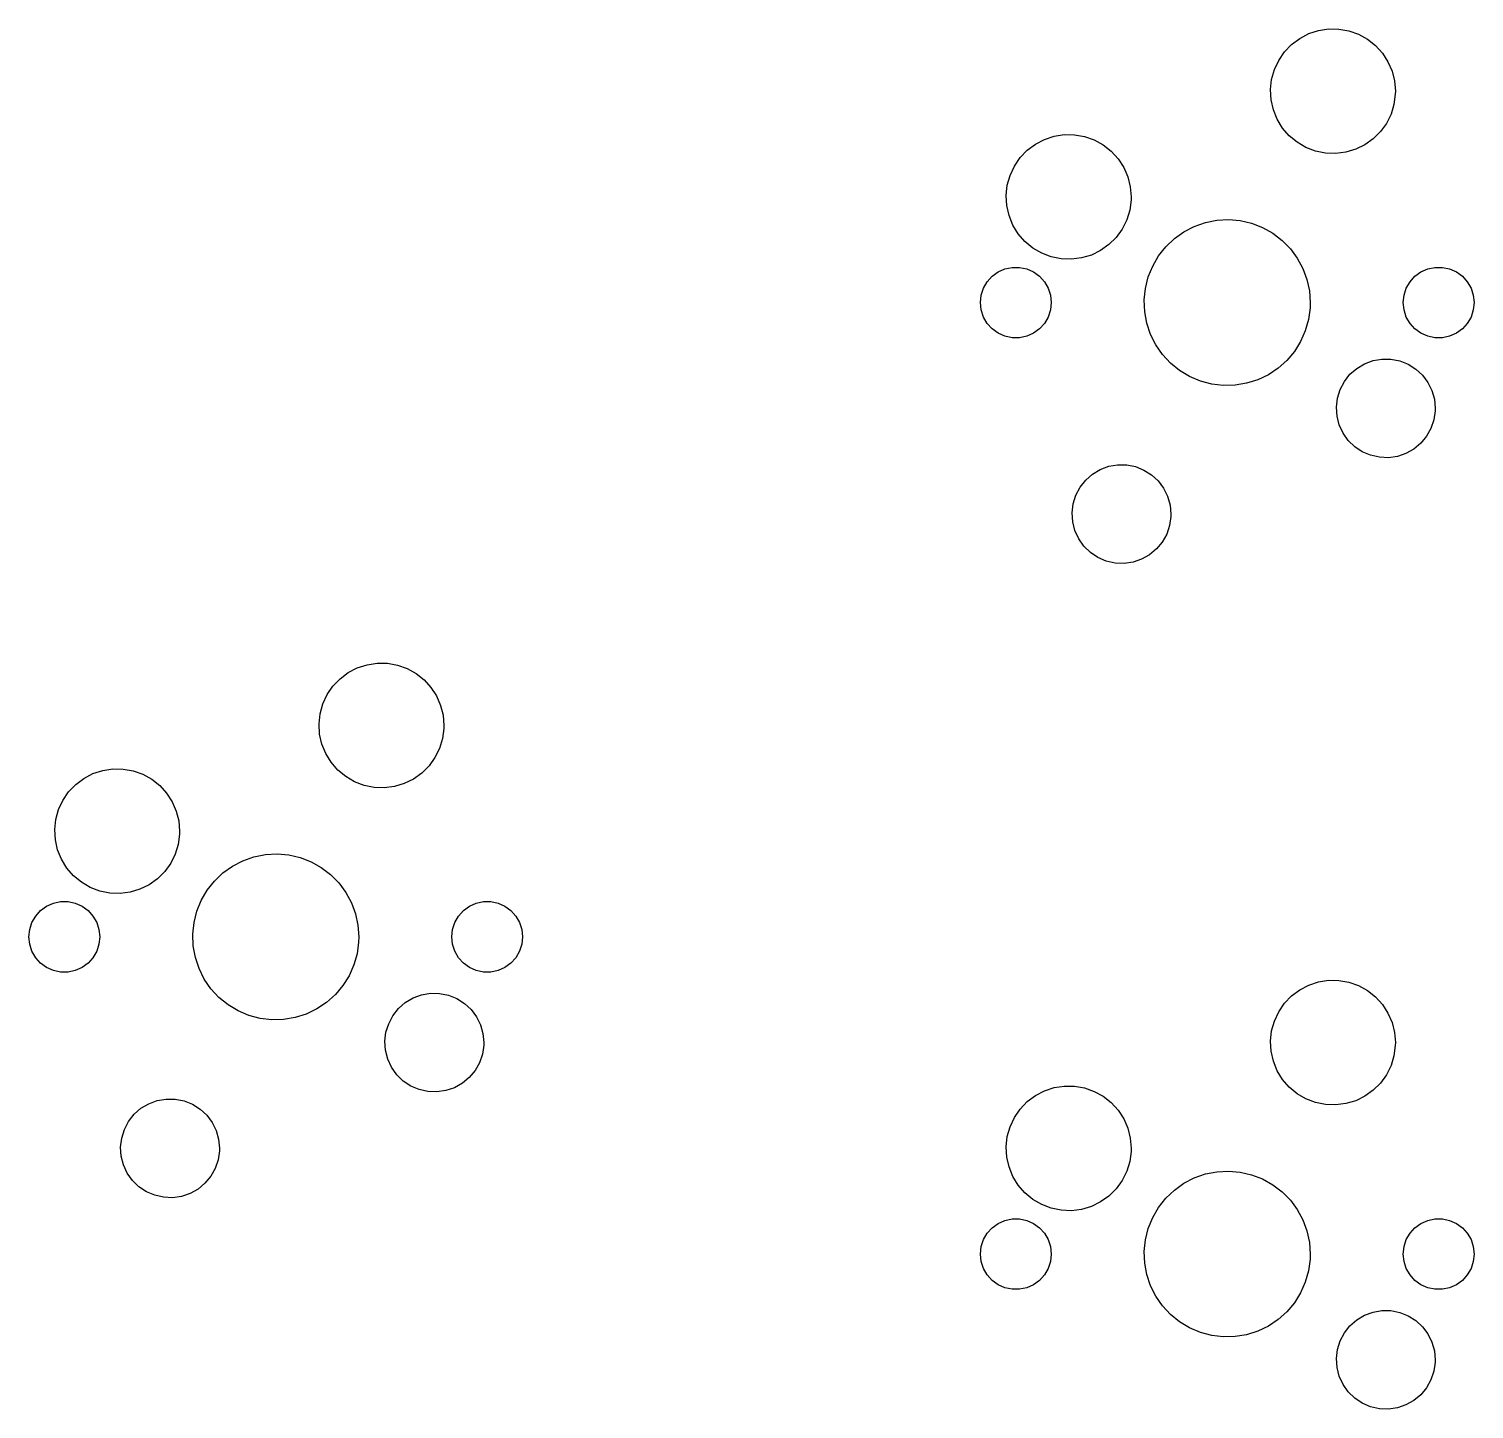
# Model space of a CAD drawing. Extents: x 3.34 to 9.76, y -5.25 to -1.36.
# Drawn here: x 5.367 to 6.734, y -3.947 to -2.641 of the extents above; entities that cross this region are included whole.
import ezdxf

# ---------------------------------------------------------------- set-up
doc = ezdxf.new("R2010")
doc.units = 0
doc.header["$MEASUREMENT"] = 0
doc.layers.add('BLACK', color=7, linetype='CONTINUOUS')

msp = doc.modelspace()

# ---------------------------------------------------------------- linework, layer by layer
at = {"layer": 'BLACK', "linetype": 'CONTINUOUS'}
for p, q in [((6.56079, -2.65584), (6.56853, -2.65003)), ((6.56853, -2.65003), (6.57712, -2.64556)), ((6.57712, -2.64556), (6.58631, -2.64255)), ((6.58631, -2.64255), (6.59588, -2.64109)), ((6.59588, -2.64109), (6.60556, -2.64121)), ((6.60556, -2.64121), (6.61509, -2.6429)), ((6.61509, -2.6429), (6.62421, -2.64613)), ((6.62421, -2.64613), (6.63268, -2.65081)), ((6.63268, -2.65081), (6.64028, -2.65681)), ((6.54865, -2.67083), (6.55411, -2.66284)), ((6.55411, -2.66284), (6.56079, -2.65584)), ((6.64028, -2.65681), (6.64679, -2.66397)), ((6.64679, -2.66397), (6.65205, -2.67209)), ((6.54458, -2.67961), (6.54865, -2.67083)), ((6.65205, -2.67209), (6.6559, -2.68097)), ((6.54096, -2.69856), (6.54199, -2.68893)), ((6.54199, -2.68893), (6.54458, -2.67961)), ((6.6559, -2.68097), (6.65826, -2.69035)), ((6.65826, -2.69035), (6.65906, -2.7)), ((6.54152, -2.70822), (6.54096, -2.69856)), ((6.65898, -2.70288), (6.65772, -2.71248)), ((6.65906, -2.7), (6.65898, -2.70288)), ((6.54365, -2.71766), (6.54152, -2.70822)), ((6.54729, -2.72663), (6.54365, -2.71766)), ((6.65772, -2.71248), (6.65491, -2.72174)), ((6.55234, -2.73488), (6.54729, -2.72663)), ((6.65062, -2.73042), (6.64497, -2.73827)), ((6.65491, -2.72174), (6.65062, -2.73042)), ((6.31853, -2.75003), (6.32712, -2.74556)), ((6.32712, -2.74556), (6.33631, -2.74255)), ((6.33631, -2.74255), (6.34588, -2.74109)), ((6.34588, -2.74109), (6.35556, -2.74121)), ((6.35556, -2.74121), (6.36509, -2.7429)), ((6.36509, -2.7429), (6.37421, -2.74613)), ((6.37421, -2.74613), (6.38268, -2.75081)), ((6.55868, -2.74219), (6.55234, -2.73488)), ((6.56613, -2.74838), (6.55868, -2.74219)), ((6.63812, -2.74511), (6.63024, -2.75073)), ((6.64497, -2.73827), (6.63812, -2.74511)), ((6.30411, -2.76284), (6.31079, -2.75584)), ((6.31079, -2.75584), (6.31853, -2.75003)), ((6.38268, -2.75081), (6.39028, -2.75681)), ((6.39028, -2.75681), (6.39679, -2.76397)), ((6.57448, -2.75326), (6.56613, -2.74838)), ((6.58352, -2.75671), (6.57448, -2.75326)), ((6.59301, -2.75864), (6.58352, -2.75671)), ((6.60268, -2.75899), (6.59301, -2.75864)), ((6.61228, -2.75776), (6.60268, -2.75899)), ((6.62155, -2.75498), (6.61228, -2.75776)), ((6.63024, -2.75073), (6.62155, -2.75498)), ((6.29458, -2.77961), (6.29865, -2.77083)), ((6.29865, -2.77083), (6.30411, -2.76284)), ((6.39679, -2.76397), (6.40205, -2.77209)), ((6.40205, -2.77209), (6.4059, -2.78097)), ((6.29199, -2.78893), (6.29458, -2.77961)), ((6.4059, -2.78097), (6.40826, -2.79035)), ((6.29096, -2.79856), (6.29199, -2.78893)), ((6.29152, -2.80822), (6.29096, -2.79856)), ((6.40826, -2.79035), (6.40906, -2.8)), ((6.40906, -2.8), (6.40898, -2.80288)), ((6.29365, -2.81766), (6.29152, -2.80822)), ((6.40772, -2.81248), (6.40491, -2.82174)), ((6.40898, -2.80288), (6.40772, -2.81248)), ((6.29729, -2.82663), (6.29365, -2.81766)), ((6.30234, -2.83488), (6.29729, -2.82663)), ((6.40491, -2.82174), (6.40062, -2.83042)), ((6.45898, -2.83307), (6.46882, -2.82796)), ((6.46882, -2.82796), (6.47929, -2.82428)), ((6.47929, -2.82428), (6.49016, -2.82212)), ((6.49016, -2.82212), (6.50123, -2.82151)), ((6.50123, -2.82151), (6.51228, -2.82247)), ((6.51228, -2.82247), (6.52308, -2.82497)), ((6.52308, -2.82497), (6.53342, -2.82897)), ((6.53342, -2.82897), (6.5431, -2.83439)), ((6.30868, -2.84219), (6.30234, -2.83488)), ((6.31613, -2.84838), (6.30868, -2.84219)), ((6.39497, -2.83827), (6.38812, -2.84511)), ((6.40062, -2.83042), (6.39497, -2.83827)), ((6.44194, -2.84717), (6.44996, -2.83951)), ((6.44996, -2.83951), (6.45898, -2.83307)), ((6.5431, -2.83439), (6.55191, -2.84112)), ((6.55191, -2.84112), (6.55969, -2.84902)), ((6.32448, -2.85326), (6.31613, -2.84838)), ((6.33352, -2.85671), (6.32448, -2.85326)), ((6.34301, -2.85864), (6.33352, -2.85671)), ((6.37155, -2.85498), (6.36228, -2.85776)), ((6.38024, -2.85073), (6.37155, -2.85498)), ((6.38812, -2.84511), (6.38024, -2.85073)), ((6.4295, -2.86546), (6.43507, -2.85588)), ((6.43507, -2.85588), (6.44194, -2.84717)), ((6.55969, -2.84902), (6.56628, -2.85794)), ((6.28325, -2.87099), (6.28965, -2.86814)), ((6.28965, -2.86814), (6.2965, -2.86668)), ((6.2965, -2.86668), (6.3035, -2.86668)), ((6.3035, -2.86668), (6.31035, -2.86814)), ((6.31035, -2.86814), (6.31675, -2.87099)), ((6.35268, -2.85899), (6.34301, -2.85864)), ((6.36228, -2.85776), (6.35268, -2.85899)), ((6.42534, -2.87574), (6.4295, -2.86546)), ((6.56628, -2.85794), (6.57155, -2.8677)), ((6.57155, -2.8677), (6.57538, -2.8781)), ((6.68325, -2.87099), (6.68965, -2.86814)), ((6.68965, -2.86814), (6.6965, -2.86668)), ((6.6965, -2.86668), (6.7035, -2.86668)), ((6.7035, -2.86668), (6.71035, -2.86814)), ((6.71035, -2.86814), (6.71675, -2.87099)), ((6.2694, -2.88637), (6.2729, -2.88031)), ((6.2729, -2.88031), (6.27758, -2.8751)), ((6.27758, -2.8751), (6.28325, -2.87099)), ((6.31675, -2.87099), (6.32242, -2.8751)), ((6.32242, -2.8751), (6.3271, -2.88031)), ((6.3271, -2.88031), (6.3306, -2.88637)), ((6.42267, -2.8865), (6.42534, -2.87574)), ((6.57538, -2.8781), (6.57772, -2.88894)), ((6.6694, -2.88637), (6.6729, -2.88031)), ((6.6729, -2.88031), (6.67758, -2.8751)), ((6.67758, -2.8751), (6.68325, -2.87099)), ((6.71675, -2.87099), (6.72242, -2.8751)), ((6.72242, -2.8751), (6.7271, -2.88031)), ((6.7271, -2.88031), (6.7306, -2.88637)), ((6.2665, -2.9), (6.26723, -2.89303)), ((6.26723, -2.89303), (6.2694, -2.88637)), ((6.3306, -2.88637), (6.33277, -2.89303)), ((6.33277, -2.89303), (6.3335, -2.9)), ((6.42154, -2.89753), (6.42267, -2.8865)), ((6.42197, -2.90861), (6.42154, -2.89753)), ((6.57772, -2.88894), (6.5785, -2.9)), ((6.6665, -2.9), (6.66723, -2.89303)), ((6.66723, -2.89303), (6.6694, -2.88637)), ((6.7306, -2.88637), (6.73277, -2.89303)), ((6.73277, -2.89303), (6.7335, -2.9)), ((6.26723, -2.90697), (6.2665, -2.9)), ((6.2694, -2.91363), (6.26723, -2.90697)), ((6.33277, -2.90697), (6.3306, -2.91363)), ((6.3335, -2.9), (6.33277, -2.90697)), ((6.42397, -2.91952), (6.42197, -2.90861)), ((6.57835, -2.90493), (6.57687, -2.91592)), ((6.5785, -2.9), (6.57835, -2.90493)), ((6.66723, -2.90697), (6.6665, -2.9)), ((6.6694, -2.91363), (6.66723, -2.90697)), ((6.73277, -2.90697), (6.7306, -2.91363)), ((6.7335, -2.9), (6.73277, -2.90697)), ((6.2729, -2.91969), (6.2694, -2.91363)), ((6.27758, -2.9249), (6.2729, -2.91969)), ((6.28325, -2.92901), (6.27758, -2.9249)), ((6.32242, -2.9249), (6.31675, -2.92901)), ((6.3271, -2.91969), (6.32242, -2.9249)), ((6.3306, -2.91363), (6.3271, -2.91969)), ((6.42748, -2.93004), (6.42397, -2.91952)), ((6.57687, -2.91592), (6.57386, -2.92659)), ((6.6729, -2.91969), (6.6694, -2.91363)), ((6.67758, -2.9249), (6.6729, -2.91969)), ((6.68325, -2.92901), (6.67758, -2.9249)), ((6.72242, -2.9249), (6.71675, -2.92901)), ((6.7271, -2.91969), (6.72242, -2.9249)), ((6.7306, -2.91363), (6.7271, -2.91969)), ((6.28965, -2.93186), (6.28325, -2.92901)), ((6.2965, -2.93332), (6.28965, -2.93186)), ((6.3035, -2.93332), (6.2965, -2.93332)), ((6.31035, -2.93186), (6.3035, -2.93332)), ((6.31675, -2.92901), (6.31035, -2.93186)), ((6.43243, -2.93996), (6.42748, -2.93004)), ((6.56938, -2.93673), (6.56351, -2.94614)), ((6.57386, -2.92659), (6.56938, -2.93673)), ((6.68965, -2.93186), (6.68325, -2.92901)), ((6.6965, -2.93332), (6.68965, -2.93186)), ((6.7035, -2.93332), (6.6965, -2.93332)), ((6.71035, -2.93186), (6.7035, -2.93332)), ((6.71675, -2.92901), (6.71035, -2.93186)), ((6.43874, -2.94908), (6.43243, -2.93996)), ((6.44626, -2.95722), (6.43874, -2.94908)), ((6.56351, -2.94614), (6.55637, -2.95463)), ((6.45486, -2.96422), (6.44626, -2.95722)), ((6.46436, -2.96994), (6.45486, -2.96422)), ((6.54811, -2.96203), (6.53889, -2.96819)), ((6.55637, -2.95463), (6.54811, -2.96203)), ((6.61609, -2.96782), (6.62252, -2.96218)), ((6.62252, -2.96218), (6.62987, -2.9578)), ((6.62987, -2.9578), (6.6379, -2.95484)), ((6.6379, -2.95484), (6.64633, -2.95339)), ((6.64633, -2.95339), (6.65489, -2.95351)), ((6.65489, -2.95351), (6.66328, -2.95518)), ((6.66328, -2.95518), (6.67122, -2.95835)), ((6.67122, -2.95835), (6.67846, -2.96291)), ((6.67846, -2.96291), (6.68474, -2.96872)), ((6.47457, -2.97427), (6.46436, -2.96994)), ((6.48529, -2.97711), (6.47457, -2.97427)), ((6.4963, -2.97841), (6.48529, -2.97711)), ((6.50739, -2.97815), (6.4963, -2.97841)), ((6.51833, -2.97633), (6.50739, -2.97815)), ((6.5289, -2.97299), (6.51833, -2.97633)), ((6.53889, -2.96819), (6.5289, -2.97299)), ((6.60681, -2.98211), (6.61079, -2.97454)), ((6.61079, -2.97454), (6.61609, -2.96782)), ((6.68474, -2.96872), (6.68986, -2.97557)), ((6.68986, -2.97557), (6.69364, -2.98325)), ((6.60327, -2.99878), (6.60427, -2.99028)), ((6.60427, -2.99028), (6.60681, -2.98211)), ((6.69364, -2.98325), (6.69597, -2.99148)), ((6.69597, -2.99148), (6.69675, -3)), ((6.60383, -3.00731), (6.60327, -2.99878)), ((6.60593, -3.01561), (6.60383, -3.00731)), ((6.69669, -3.00245), (6.69546, -3.01091)), ((6.69675, -3), (6.69669, -3.00245)), ((6.60951, -3.02338), (6.60593, -3.01561)), ((6.69271, -3.01901), (6.68853, -3.02648)), ((6.69546, -3.01091), (6.69271, -3.01901)), ((6.61445, -3.03036), (6.60951, -3.02338)), ((6.62058, -3.03633), (6.61445, -3.03036)), ((6.68306, -3.03306), (6.67648, -3.03853)), ((6.68853, -3.02648), (6.68306, -3.03306)), ((6.62769, -3.04108), (6.62058, -3.03633)), ((6.63555, -3.04446), (6.62769, -3.04108)), ((6.6439, -3.04635), (6.63555, -3.04446)), ((6.65245, -3.04669), (6.6439, -3.04635)), ((6.66091, -3.04546), (6.65245, -3.04669)), ((6.66901, -3.04271), (6.66091, -3.04546)), ((6.67648, -3.03853), (6.66901, -3.04271)), ((6.37252, -3.06218), (6.37987, -3.0578)), ((6.37987, -3.0578), (6.3879, -3.05484)), ((6.3879, -3.05484), (6.39633, -3.05339)), ((6.39633, -3.05339), (6.40489, -3.05351)), ((6.40489, -3.05351), (6.41328, -3.05518)), ((6.41328, -3.05518), (6.42122, -3.05835)), ((6.42122, -3.05835), (6.42846, -3.06291)), ((6.35681, -3.08211), (6.36079, -3.07454)), ((6.36079, -3.07454), (6.36609, -3.06782)), ((6.36609, -3.06782), (6.37252, -3.06218)), ((6.42846, -3.06291), (6.43474, -3.06872)), ((6.43474, -3.06872), (6.43986, -3.07557)), ((6.43986, -3.07557), (6.44364, -3.08325)), ((6.35427, -3.09028), (6.35681, -3.08211)), ((6.44364, -3.08325), (6.44597, -3.09148)), ((6.35327, -3.09878), (6.35427, -3.09028)), ((6.35383, -3.10731), (6.35327, -3.09878)), ((6.44669, -3.10245), (6.44546, -3.11091)), ((6.44597, -3.09148), (6.44675, -3.1)), ((6.44675, -3.1), (6.44669, -3.10245)), ((6.35593, -3.11561), (6.35383, -3.10731)), ((6.35951, -3.12337), (6.35593, -3.11561)), ((6.44546, -3.11091), (6.44271, -3.11901)), ((6.36445, -3.13036), (6.35951, -3.12337)), ((6.37058, -3.13633), (6.36445, -3.13036)), ((6.43853, -3.12648), (6.43306, -3.13306)), ((6.44271, -3.11901), (6.43853, -3.12648)), ((6.37769, -3.14108), (6.37058, -3.13633)), ((6.38555, -3.14446), (6.37769, -3.14108)), ((6.41901, -3.14271), (6.41091, -3.14546)), ((6.42648, -3.13853), (6.41901, -3.14271)), ((6.43306, -3.13306), (6.42648, -3.13853)), ((6.3939, -3.14635), (6.38555, -3.14446)), ((6.40245, -3.14669), (6.3939, -3.14635)), ((6.41091, -3.14546), (6.40245, -3.14669)), ((5.66079, -3.25584), (5.66853, -3.25003)), ((5.66853, -3.25003), (5.67712, -3.24556)), ((5.67712, -3.24556), (5.68631, -3.24255)), ((5.68631, -3.24255), (5.69588, -3.24109)), ((5.69588, -3.24109), (5.70556, -3.24121)), ((5.70556, -3.24121), (5.71509, -3.2429)), ((5.71509, -3.2429), (5.72421, -3.24613)), ((5.72421, -3.24613), (5.73268, -3.25081)), ((5.73268, -3.25081), (5.74028, -3.25681)), ((5.64865, -3.27083), (5.65411, -3.26284)), ((5.65411, -3.26284), (5.66079, -3.25584)), ((5.74028, -3.25681), (5.74679, -3.26397)), ((5.74679, -3.26397), (5.75205, -3.27209)), ((5.64199, -3.28893), (5.64458, -3.27961)), ((5.64458, -3.27961), (5.64865, -3.27083)), ((5.75205, -3.27209), (5.7559, -3.28097)), ((5.64096, -3.29856), (5.64199, -3.28893)), ((5.7559, -3.28097), (5.75826, -3.29035)), ((5.75826, -3.29035), (5.75906, -3.3)), ((5.64152, -3.30822), (5.64096, -3.29856)), ((5.75898, -3.30288), (5.75772, -3.31248)), ((5.75906, -3.3), (5.75898, -3.30288)), ((5.64365, -3.31766), (5.64152, -3.30822)), ((5.64729, -3.32663), (5.64365, -3.31766)), ((5.75491, -3.32174), (5.75062, -3.33042)), ((5.75772, -3.31248), (5.75491, -3.32174)), ((5.65234, -3.33488), (5.64729, -3.32663)), ((5.65868, -3.34219), (5.65234, -3.33488)), ((5.75062, -3.33042), (5.74497, -3.33827)), ((5.41853, -3.35003), (5.42712, -3.34556)), ((5.42712, -3.34556), (5.43631, -3.34255)), ((5.43631, -3.34255), (5.44588, -3.34109)), ((5.44588, -3.34109), (5.45556, -3.34121)), ((5.45556, -3.34121), (5.46509, -3.3429)), ((5.46509, -3.3429), (5.47421, -3.34613)), ((5.47421, -3.34613), (5.48268, -3.35081)), ((5.66613, -3.34838), (5.65868, -3.34219)), ((5.67448, -3.35326), (5.66613, -3.34838)), ((5.73812, -3.34511), (5.73024, -3.35073)), ((5.74497, -3.33827), (5.73812, -3.34511)), ((5.40411, -3.36284), (5.41079, -3.35584)), ((5.41079, -3.35584), (5.41853, -3.35003)), ((5.48268, -3.35081), (5.49028, -3.35681)), ((5.49028, -3.35681), (5.49679, -3.36397)), ((5.68352, -3.35671), (5.67448, -3.35326)), ((5.69301, -3.35864), (5.68352, -3.35671)), ((5.70268, -3.35899), (5.69301, -3.35864)), ((5.71228, -3.35776), (5.70268, -3.35899)), ((5.72155, -3.35498), (5.71228, -3.35776)), ((5.73024, -3.35073), (5.72155, -3.35498)), ((5.39458, -3.37961), (5.39865, -3.37083)), ((5.39865, -3.37083), (5.40411, -3.36284)), ((5.49679, -3.36397), (5.50205, -3.37209)), ((5.50205, -3.37209), (5.5059, -3.38097)), ((5.39096, -3.39856), (5.39199, -3.38893)), ((5.39199, -3.38893), (5.39458, -3.37961)), ((5.5059, -3.38097), (5.50826, -3.39035)), ((5.39152, -3.40822), (5.39096, -3.39856)), ((5.50898, -3.40288), (5.50772, -3.41248)), ((5.50826, -3.39035), (5.50906, -3.4)), ((5.50906, -3.4), (5.50898, -3.40288)), ((5.39365, -3.41766), (5.39152, -3.40822)), ((5.50772, -3.41248), (5.50491, -3.42174)), ((5.39729, -3.42663), (5.39365, -3.41766)), ((5.40234, -3.43488), (5.39729, -3.42663)), ((5.50062, -3.43042), (5.49497, -3.43827)), ((5.50491, -3.42174), (5.50062, -3.43042)), ((5.55898, -3.43307), (5.56882, -3.42796)), ((5.56882, -3.42796), (5.57929, -3.42428)), ((5.57929, -3.42428), (5.59016, -3.42212)), ((5.59016, -3.42212), (5.60123, -3.42151)), ((5.60123, -3.42151), (5.61228, -3.42247)), ((5.61228, -3.42247), (5.62308, -3.42497)), ((5.62308, -3.42497), (5.63342, -3.42897)), ((5.63342, -3.42897), (5.6431, -3.43439)), ((5.40868, -3.44219), (5.40234, -3.43488)), ((5.41613, -3.44838), (5.40868, -3.44219)), ((5.49497, -3.43827), (5.48812, -3.44511)), ((5.54194, -3.44717), (5.54996, -3.43951)), ((5.54996, -3.43951), (5.55898, -3.43307)), ((5.6431, -3.43439), (5.65191, -3.44112)), ((5.65191, -3.44112), (5.65969, -3.44902)), ((5.42448, -3.45326), (5.41613, -3.44838)), ((5.43352, -3.45671), (5.42448, -3.45326)), ((5.44301, -3.45864), (5.43352, -3.45671)), ((5.46228, -3.45776), (5.45268, -3.45899)), ((5.47155, -3.45498), (5.46228, -3.45776)), ((5.48024, -3.45073), (5.47155, -3.45498)), ((5.48812, -3.44511), (5.48024, -3.45073)), ((5.5295, -3.46546), (5.53507, -3.45588)), ((5.53507, -3.45588), (5.54194, -3.44717)), ((5.65969, -3.44902), (5.66628, -3.45794)), ((5.66628, -3.45794), (5.67155, -3.4677)), ((5.37758, -3.4751), (5.38325, -3.47099)), ((5.38325, -3.47099), (5.38965, -3.46814)), ((5.38965, -3.46814), (5.3965, -3.46668)), ((5.3965, -3.46668), (5.4035, -3.46668)), ((5.4035, -3.46668), (5.41035, -3.46814)), ((5.41035, -3.46814), (5.41675, -3.47099)), ((5.41675, -3.47099), (5.42242, -3.4751)), ((5.45268, -3.45899), (5.44301, -3.45864)), ((5.52534, -3.47574), (5.5295, -3.46546)), ((5.67155, -3.4677), (5.67538, -3.4781)), ((5.77758, -3.4751), (5.78325, -3.47099)), ((5.78325, -3.47099), (5.78965, -3.46814)), ((5.78965, -3.46814), (5.7965, -3.46668)), ((5.7965, -3.46668), (5.8035, -3.46668)), ((5.8035, -3.46668), (5.81035, -3.46814)), ((5.81035, -3.46814), (5.81675, -3.47099)), ((5.81675, -3.47099), (5.82242, -3.4751)), ((5.3694, -3.48637), (5.3729, -3.48031)), ((5.3729, -3.48031), (5.37758, -3.4751)), ((5.42242, -3.4751), (5.4271, -3.48031)), ((5.4271, -3.48031), (5.4306, -3.48637)), ((5.52267, -3.4865), (5.52534, -3.47574)), ((5.67538, -3.4781), (5.67772, -3.48894)), ((5.7694, -3.48637), (5.7729, -3.48031)), ((5.7729, -3.48031), (5.77758, -3.4751)), ((5.82242, -3.4751), (5.8271, -3.48031)), ((5.8271, -3.48031), (5.8306, -3.48637)), ((5.3665, -3.5), (5.36723, -3.49303)), ((5.36723, -3.49303), (5.3694, -3.48637)), ((5.4306, -3.48637), (5.43277, -3.49303)), ((5.43277, -3.49303), (5.4335, -3.5)), ((5.52154, -3.49753), (5.52267, -3.4865)), ((5.52197, -3.50861), (5.52154, -3.49753)), ((5.67772, -3.48894), (5.6785, -3.5)), ((5.7665, -3.5), (5.76723, -3.49303)), ((5.76723, -3.49303), (5.7694, -3.48637)), ((5.8306, -3.48637), (5.83277, -3.49303)), ((5.83277, -3.49303), (5.8335, -3.5)), ((5.36723, -3.50697), (5.3665, -3.5)), ((5.3694, -3.51363), (5.36723, -3.50697)), ((5.43277, -3.50697), (5.4306, -3.51363)), ((5.4335, -3.5), (5.43277, -3.50697)), ((5.52397, -3.51952), (5.52197, -3.50861)), ((5.67835, -3.50493), (5.67687, -3.51592)), ((5.6785, -3.5), (5.67835, -3.50493)), ((5.76723, -3.50697), (5.7665, -3.5)), ((5.7694, -3.51363), (5.76723, -3.50697)), ((5.83277, -3.50697), (5.8306, -3.51363)), ((5.8335, -3.5), (5.83277, -3.50697)), ((5.3729, -3.51969), (5.3694, -3.51363)), ((5.37758, -3.5249), (5.3729, -3.51969)), ((5.38325, -3.52901), (5.37758, -3.5249)), ((5.42242, -3.5249), (5.41675, -3.52901)), ((5.4271, -3.51969), (5.42242, -3.5249)), ((5.4306, -3.51363), (5.4271, -3.51969)), ((5.52748, -3.53004), (5.52397, -3.51952)), ((5.67386, -3.52659), (5.66938, -3.53673)), ((5.67687, -3.51592), (5.67386, -3.52659)), ((5.7729, -3.51969), (5.7694, -3.51363)), ((5.77758, -3.5249), (5.7729, -3.51969)), ((5.78325, -3.52901), (5.77758, -3.5249)), ((5.82242, -3.5249), (5.81675, -3.52901)), ((5.8271, -3.51969), (5.82242, -3.5249)), ((5.8306, -3.51363), (5.8271, -3.51969)), ((5.38965, -3.53186), (5.38325, -3.52901)), ((5.3965, -3.53332), (5.38965, -3.53186)), ((5.4035, -3.53332), (5.3965, -3.53332)), ((5.41035, -3.53186), (5.4035, -3.53332)), ((5.41675, -3.52901), (5.41035, -3.53186)), ((5.53243, -3.53996), (5.52748, -3.53004)), ((5.53874, -3.54908), (5.53243, -3.53996)), ((5.66938, -3.53673), (5.66351, -3.54614)), ((5.78965, -3.53186), (5.78325, -3.52901)), ((5.7965, -3.53332), (5.78965, -3.53186)), ((5.8035, -3.53332), (5.7965, -3.53332)), ((5.81035, -3.53186), (5.8035, -3.53332)), ((5.81675, -3.52901), (5.81035, -3.53186)), ((5.54626, -3.55722), (5.53874, -3.54908)), ((5.66351, -3.54614), (5.65637, -3.55463)), ((5.7379, -3.55484), (5.74633, -3.55339)), ((5.74633, -3.55339), (5.75489, -3.55351)), ((5.75489, -3.55351), (5.76328, -3.55518)), ((6.56079, -3.55584), (6.56853, -3.55003)), ((6.56853, -3.55003), (6.57712, -3.54556)), ((6.57712, -3.54556), (6.58631, -3.54255)), ((6.58631, -3.54255), (6.59588, -3.54109)), ((6.59588, -3.54109), (6.60556, -3.54121)), ((6.60556, -3.54121), (6.61509, -3.5429)), ((6.61509, -3.5429), (6.62421, -3.54613)), ((6.62421, -3.54613), (6.63268, -3.55081)), ((6.63268, -3.55081), (6.64028, -3.55681)), ((5.55486, -3.56422), (5.54626, -3.55722)), ((5.56436, -3.56994), (5.55486, -3.56422)), ((5.64811, -3.56203), (5.63889, -3.56819)), ((5.65637, -3.55463), (5.64811, -3.56203)), ((5.71079, -3.57454), (5.71609, -3.56782)), ((5.71609, -3.56782), (5.72252, -3.56218)), ((5.72252, -3.56218), (5.72987, -3.5578)), ((5.72987, -3.5578), (5.7379, -3.55484)), ((5.76328, -3.55518), (5.77122, -3.55835)), ((5.77122, -3.55835), (5.77846, -3.56291)), ((5.77846, -3.56291), (5.78474, -3.56872)), ((6.54865, -3.57083), (6.55411, -3.56284)), ((6.55411, -3.56284), (6.56079, -3.55584)), ((6.64028, -3.55681), (6.64679, -3.56397)), ((6.64679, -3.56397), (6.65205, -3.57209)), ((5.57457, -3.57427), (5.56436, -3.56994)), ((5.58529, -3.57711), (5.57457, -3.57427)), ((5.5963, -3.57841), (5.58529, -3.57711)), ((5.60739, -3.57815), (5.5963, -3.57841)), ((5.61833, -3.57633), (5.60739, -3.57815)), ((5.6289, -3.57299), (5.61833, -3.57633)), ((5.63889, -3.56819), (5.6289, -3.57299)), ((5.70681, -3.58211), (5.71079, -3.57454)), ((5.78474, -3.56872), (5.78986, -3.57557)), ((5.78986, -3.57557), (5.79364, -3.58325)), ((6.54199, -3.58893), (6.54458, -3.57961)), ((6.54458, -3.57961), (6.54865, -3.57083)), ((6.65205, -3.57209), (6.6559, -3.58097)), ((6.6559, -3.58097), (6.65826, -3.59035)), ((5.70327, -3.59878), (5.70427, -3.59028)), ((5.70427, -3.59028), (5.70681, -3.58211)), ((5.79364, -3.58325), (5.79597, -3.59148)), ((5.79597, -3.59148), (5.79675, -3.6)), ((6.54096, -3.59856), (6.54199, -3.58893)), ((6.65826, -3.59035), (6.65906, -3.6)), ((5.70383, -3.60731), (5.70327, -3.59878)), ((5.70593, -3.61561), (5.70383, -3.60731)), ((5.79669, -3.60245), (5.79546, -3.61091)), ((5.79675, -3.6), (5.79669, -3.60245)), ((6.54152, -3.60822), (6.54096, -3.59856)), ((6.54365, -3.61766), (6.54152, -3.60822)), ((6.65898, -3.60288), (6.65772, -3.61248)), ((6.65906, -3.6), (6.65898, -3.60288)), ((5.70951, -3.62337), (5.70593, -3.61561)), ((5.79271, -3.61901), (5.78853, -3.62648)), ((5.79546, -3.61091), (5.79271, -3.61901)), ((6.54729, -3.62663), (6.54365, -3.61766)), ((6.65491, -3.62174), (6.65062, -3.63042)), ((6.65772, -3.61248), (6.65491, -3.62174)), ((5.71445, -3.63036), (5.70951, -3.62337)), ((5.72058, -3.63633), (5.71445, -3.63036)), ((5.78306, -3.63306), (5.77648, -3.63853)), ((5.78853, -3.62648), (5.78306, -3.63306)), ((6.55234, -3.63488), (6.54729, -3.62663)), ((6.55868, -3.64219), (6.55234, -3.63488)), ((6.65062, -3.63042), (6.64497, -3.63827)), ((5.72769, -3.64108), (5.72058, -3.63633)), ((5.73555, -3.64446), (5.72769, -3.64108)), ((5.7439, -3.64635), (5.73555, -3.64446)), ((5.75245, -3.64669), (5.7439, -3.64635)), ((5.76091, -3.64546), (5.75245, -3.64669)), ((5.76901, -3.64271), (5.76091, -3.64546)), ((5.77648, -3.63853), (5.76901, -3.64271)), ((6.31853, -3.65003), (6.32712, -3.64556)), ((6.32712, -3.64556), (6.33631, -3.64255)), ((6.33631, -3.64255), (6.34588, -3.64109)), ((6.34588, -3.64109), (6.35556, -3.64121)), ((6.35556, -3.64121), (6.36509, -3.6429)), ((6.36509, -3.6429), (6.37421, -3.64613)), ((6.37421, -3.64613), (6.38268, -3.65081)), ((6.56613, -3.64838), (6.55868, -3.64219)), ((6.57448, -3.65326), (6.56613, -3.64838)), ((6.63812, -3.64511), (6.63024, -3.65073)), ((6.64497, -3.63827), (6.63812, -3.64511)), ((5.46609, -3.66782), (5.47252, -3.66218)), ((5.47252, -3.66218), (5.47987, -3.6578)), ((5.47987, -3.6578), (5.4879, -3.65484)), ((5.4879, -3.65484), (5.49633, -3.65339)), ((5.49633, -3.65339), (5.50489, -3.65351)), ((5.50489, -3.65351), (5.51328, -3.65518)), ((5.51328, -3.65518), (5.52122, -3.65835)), ((5.52122, -3.65835), (5.52846, -3.66291)), ((5.52846, -3.66291), (5.53474, -3.66872)), ((6.29865, -3.67083), (6.30411, -3.66284)), ((6.30411, -3.66284), (6.31079, -3.65584)), ((6.31079, -3.65584), (6.31853, -3.65003)), ((6.38268, -3.65081), (6.39028, -3.65681)), ((6.39028, -3.65681), (6.39679, -3.66397)), ((6.58352, -3.65671), (6.57448, -3.65326)), ((6.59301, -3.65864), (6.58352, -3.65671)), ((6.60268, -3.65899), (6.59301, -3.65864)), ((6.61228, -3.65776), (6.60268, -3.65899)), ((6.62155, -3.65498), (6.61228, -3.65776)), ((6.63024, -3.65073), (6.62155, -3.65498)), ((5.45681, -3.68211), (5.46079, -3.67454)), ((5.46079, -3.67454), (5.46609, -3.66782)), ((5.53474, -3.66872), (5.53986, -3.67557)), ((5.53986, -3.67557), (5.54364, -3.68325)), ((6.29458, -3.67961), (6.29865, -3.67083)), ((6.39679, -3.66397), (6.40205, -3.67209)), ((6.40205, -3.67209), (6.4059, -3.68097)), ((5.45327, -3.69878), (5.45427, -3.69028)), ((5.45427, -3.69028), (5.45681, -3.68211)), ((5.54364, -3.68325), (5.54597, -3.69148)), ((6.29096, -3.69856), (6.29199, -3.68893)), ((6.29199, -3.68893), (6.29458, -3.67961)), ((6.4059, -3.68097), (6.40826, -3.69035)), ((6.40826, -3.69035), (6.40906, -3.7)), ((5.45383, -3.70731), (5.45327, -3.69878)), ((5.54669, -3.70245), (5.54546, -3.71091)), ((5.54597, -3.69148), (5.54675, -3.7)), ((5.54675, -3.7), (5.54669, -3.70245)), ((6.29152, -3.70822), (6.29096, -3.69856)), ((6.40898, -3.70288), (6.40772, -3.71248)), ((6.40906, -3.7), (6.40898, -3.70288)), ((5.45593, -3.71561), (5.45383, -3.70731)), ((5.45951, -3.72337), (5.45593, -3.71561)), ((5.54546, -3.71091), (5.54271, -3.71901)), ((6.29365, -3.71766), (6.29152, -3.70822)), ((6.29729, -3.72663), (6.29365, -3.71766)), ((6.40772, -3.71248), (6.40491, -3.72174)), ((5.46445, -3.73036), (5.45951, -3.72337)), ((5.47058, -3.73633), (5.46445, -3.73036)), ((5.53853, -3.72648), (5.53306, -3.73306)), ((5.54271, -3.71901), (5.53853, -3.72648)), ((6.30234, -3.73488), (6.29729, -3.72663)), ((6.40062, -3.73042), (6.39497, -3.73827)), ((6.40491, -3.72174), (6.40062, -3.73042)), ((6.45898, -3.73307), (6.46882, -3.72796)), ((6.46882, -3.72796), (6.47929, -3.72428)), ((6.47929, -3.72428), (6.49016, -3.72212)), ((6.49016, -3.72212), (6.50123, -3.72151)), ((6.50123, -3.72151), (6.51228, -3.72247)), ((6.51228, -3.72247), (6.52308, -3.72497)), ((6.52308, -3.72497), (6.53342, -3.72897)), ((6.53342, -3.72897), (6.5431, -3.73439)), ((5.47769, -3.74108), (5.47058, -3.73633)), ((5.48555, -3.74446), (5.47769, -3.74108)), ((5.4939, -3.74635), (5.48555, -3.74446)), ((5.51091, -3.74546), (5.50245, -3.74669)), ((5.51901, -3.74271), (5.51091, -3.74546)), ((5.52648, -3.73853), (5.51901, -3.74271)), ((5.53306, -3.73306), (5.52648, -3.73853)), ((6.30868, -3.74219), (6.30234, -3.73488)), ((6.31613, -3.74838), (6.30868, -3.74219)), ((6.38812, -3.74511), (6.38024, -3.75073)), ((6.39497, -3.73827), (6.38812, -3.74511)), ((6.44194, -3.74717), (6.44996, -3.73951)), ((6.44996, -3.73951), (6.45898, -3.73307)), ((6.5431, -3.73439), (6.55191, -3.74112)), ((6.55191, -3.74112), (6.55969, -3.74902)), ((5.50245, -3.74669), (5.4939, -3.74635)), ((6.32448, -3.75326), (6.31613, -3.74838)), ((6.33352, -3.75671), (6.32448, -3.75326)), ((6.34301, -3.75864), (6.33352, -3.75671)), ((6.35268, -3.75899), (6.34301, -3.75864)), ((6.36228, -3.75776), (6.35268, -3.75899)), ((6.37155, -3.75498), (6.36228, -3.75776)), ((6.38024, -3.75073), (6.37155, -3.75498)), ((6.4295, -3.76546), (6.43507, -3.75588)), ((6.43507, -3.75588), (6.44194, -3.74717)), ((6.55969, -3.74902), (6.56628, -3.75794)), ((6.56628, -3.75794), (6.57155, -3.7677)), ((6.27758, -3.7751), (6.28325, -3.77099)), ((6.28325, -3.77099), (6.28965, -3.76814)), ((6.28965, -3.76814), (6.2965, -3.76668)), ((6.2965, -3.76668), (6.3035, -3.76668)), ((6.3035, -3.76668), (6.31035, -3.76814)), ((6.31035, -3.76814), (6.31675, -3.77099)), ((6.31675, -3.77099), (6.32242, -3.7751)), ((6.42534, -3.77574), (6.4295, -3.76546)), ((6.57155, -3.7677), (6.57538, -3.7781)), ((6.67758, -3.7751), (6.68325, -3.77099)), ((6.68325, -3.77099), (6.68965, -3.76814)), ((6.68965, -3.76814), (6.6965, -3.76668)), ((6.6965, -3.76668), (6.7035, -3.76668)), ((6.7035, -3.76668), (6.71035, -3.76814)), ((6.71035, -3.76814), (6.71675, -3.77099)), ((6.71675, -3.77099), (6.72242, -3.7751)), ((6.26723, -3.79303), (6.2694, -3.78637)), ((6.2694, -3.78637), (6.2729, -3.78031)), ((6.2729, -3.78031), (6.27758, -3.7751)), ((6.32242, -3.7751), (6.3271, -3.78031)), ((6.3271, -3.78031), (6.3306, -3.78637)), ((6.3306, -3.78637), (6.33277, -3.79303)), ((6.42154, -3.79753), (6.42267, -3.7865)), ((6.42267, -3.7865), (6.42534, -3.77574)), ((6.57538, -3.7781), (6.57772, -3.78894)), ((6.66723, -3.79303), (6.6694, -3.78637)), ((6.6694, -3.78637), (6.6729, -3.78031)), ((6.6729, -3.78031), (6.67758, -3.7751)), ((6.72242, -3.7751), (6.7271, -3.78031)), ((6.7271, -3.78031), (6.7306, -3.78637)), ((6.7306, -3.78637), (6.73277, -3.79303)), ((6.2665, -3.8), (6.26723, -3.79303)), ((6.26723, -3.80697), (6.2665, -3.8)), ((6.33277, -3.79303), (6.3335, -3.8)), ((6.3335, -3.8), (6.33277, -3.80697)), ((6.42197, -3.80861), (6.42154, -3.79753)), ((6.57772, -3.78894), (6.5785, -3.8)), ((6.5785, -3.8), (6.57835, -3.80493)), ((6.6665, -3.8), (6.66723, -3.79303)), ((6.66723, -3.80697), (6.6665, -3.8)), ((6.73277, -3.79303), (6.7335, -3.8)), ((6.7335, -3.8), (6.73277, -3.80697)), ((6.2694, -3.81363), (6.26723, -3.80697)), ((6.2729, -3.81969), (6.2694, -3.81363)), ((6.3306, -3.81363), (6.3271, -3.81969)), ((6.33277, -3.80697), (6.3306, -3.81363)), ((6.42397, -3.81952), (6.42197, -3.80861)), ((6.57835, -3.80493), (6.57687, -3.81592)), ((6.6694, -3.81363), (6.66723, -3.80697)), ((6.6729, -3.81969), (6.6694, -3.81363)), ((6.7306, -3.81363), (6.7271, -3.81969)), ((6.73277, -3.80697), (6.7306, -3.81363)), ((6.27758, -3.8249), (6.2729, -3.81969)), ((6.28325, -3.82901), (6.27758, -3.8249)), ((6.32242, -3.8249), (6.31675, -3.82901)), ((6.3271, -3.81969), (6.32242, -3.8249)), ((6.42748, -3.83004), (6.42397, -3.81952)), ((6.57386, -3.82659), (6.56938, -3.83673)), ((6.57687, -3.81592), (6.57386, -3.82659)), ((6.67758, -3.8249), (6.6729, -3.81969)), ((6.68325, -3.82901), (6.67758, -3.8249)), ((6.72242, -3.8249), (6.71675, -3.82901)), ((6.7271, -3.81969), (6.72242, -3.8249)), ((6.28965, -3.83186), (6.28325, -3.82901)), ((6.2965, -3.83332), (6.28965, -3.83186)), ((6.3035, -3.83332), (6.2965, -3.83332)), ((6.31035, -3.83186), (6.3035, -3.83332)), ((6.31675, -3.82901), (6.31035, -3.83186)), ((6.43243, -3.83996), (6.42748, -3.83004)), ((6.43874, -3.84908), (6.43243, -3.83996)), ((6.56938, -3.83673), (6.56351, -3.84614)), ((6.68965, -3.83186), (6.68325, -3.82901)), ((6.6965, -3.83332), (6.68965, -3.83186)), ((6.7035, -3.83332), (6.6965, -3.83332)), ((6.71035, -3.83186), (6.7035, -3.83332)), ((6.71675, -3.82901), (6.71035, -3.83186)), ((6.44626, -3.85722), (6.43874, -3.84908)), ((6.55637, -3.85463), (6.54811, -3.86203)), ((6.56351, -3.84614), (6.55637, -3.85463)), ((6.62987, -3.8578), (6.6379, -3.85484)), ((6.6379, -3.85484), (6.64633, -3.85339)), ((6.64633, -3.85339), (6.65489, -3.85351)), ((6.65489, -3.85351), (6.66328, -3.85518)), ((6.45486, -3.86422), (6.44626, -3.85722)), ((6.46436, -3.86994), (6.45486, -3.86422)), ((6.53889, -3.86819), (6.5289, -3.87299)), ((6.54811, -3.86203), (6.53889, -3.86819)), ((6.61079, -3.87454), (6.61609, -3.86782)), ((6.61609, -3.86782), (6.62252, -3.86218)), ((6.62252, -3.86218), (6.62987, -3.8578)), ((6.66328, -3.85518), (6.67122, -3.85835)), ((6.67122, -3.85835), (6.67846, -3.86291)), ((6.67846, -3.86291), (6.68474, -3.86872)), ((6.47457, -3.87427), (6.46436, -3.86994)), ((6.48529, -3.87711), (6.47457, -3.87427)), ((6.4963, -3.87841), (6.48529, -3.87711)), ((6.50739, -3.87815), (6.4963, -3.87841)), ((6.51833, -3.87633), (6.50739, -3.87815)), ((6.5289, -3.87299), (6.51833, -3.87633)), ((6.60427, -3.89028), (6.60681, -3.88211)), ((6.60681, -3.88211), (6.61079, -3.87454)), ((6.68474, -3.86872), (6.68986, -3.87557)), ((6.68986, -3.87557), (6.69364, -3.88325)), ((6.60327, -3.89878), (6.60427, -3.89028)), ((6.69364, -3.88325), (6.69597, -3.89148)), ((6.69597, -3.89148), (6.69675, -3.9)), ((6.60383, -3.90731), (6.60327, -3.89878)), ((6.60593, -3.91561), (6.60383, -3.90731)), ((6.69669, -3.90245), (6.69546, -3.91091)), ((6.69675, -3.9), (6.69669, -3.90245)), ((6.60951, -3.92338), (6.60593, -3.91561)), ((6.69271, -3.91901), (6.68853, -3.92648)), ((6.69546, -3.91091), (6.69271, -3.91901)), ((6.61445, -3.93036), (6.60951, -3.92338)), ((6.62058, -3.93633), (6.61445, -3.93036)), ((6.62769, -3.94108), (6.62058, -3.93633)), ((6.68306, -3.93306), (6.67648, -3.93853)), ((6.68853, -3.92648), (6.68306, -3.93306)), ((6.63555, -3.94446), (6.62769, -3.94108)), ((6.6439, -3.94635), (6.63555, -3.94446)), ((6.65245, -3.94669), (6.6439, -3.94635)), ((6.66091, -3.94546), (6.65245, -3.94669)), ((6.66901, -3.94271), (6.66091, -3.94546)), ((6.67648, -3.93853), (6.66901, -3.94271))]:
    msp.add_line(p, q, dxfattribs=at)

doc.saveas('drawing.dxf')
